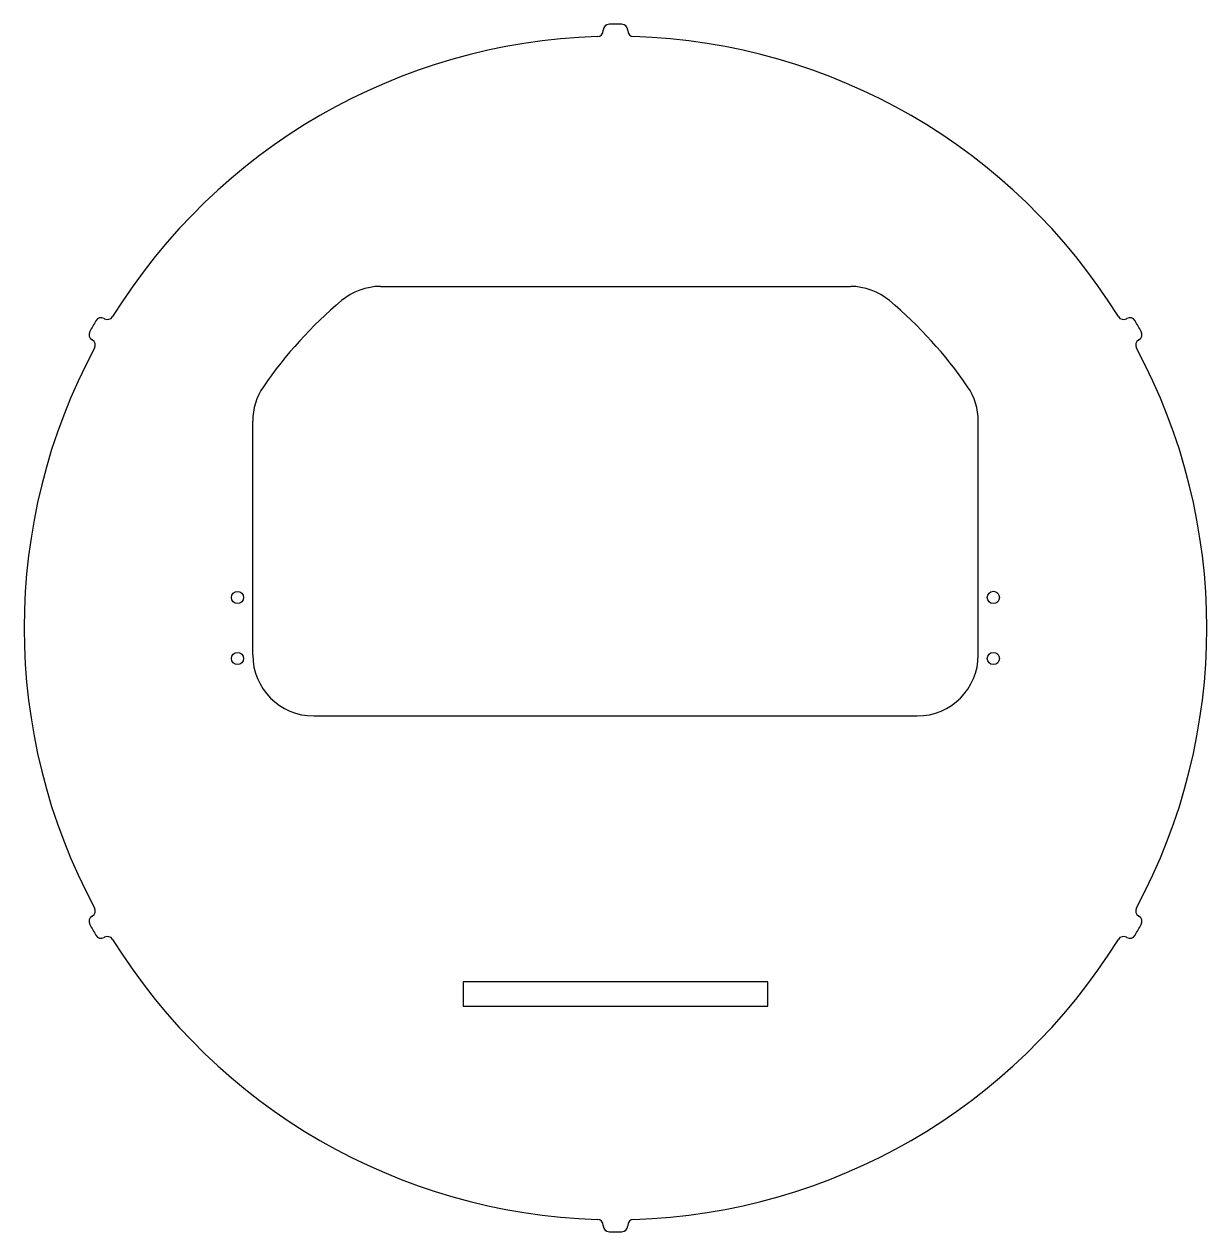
# Model space of a CAD drawing. Header units: millimetres. Extents: x -48.5 to 48.5, y -49.5 to 49.5.
import ezdxf

# ---------------------------------------------------------------- set-up
doc = ezdxf.new("R2010")
doc.units = ezdxf.units.MM

msp = doc.modelspace()

# ---------------------------------------------------------------- linework, layer by layer
at = {"color": 7, "linetype": 'Continuous', "lineweight": 25}
for p, q in [((-1, 48.977), (-1, 48.997)), ((1, 48.977), (1, 48.997)), ((-19.261, 28), (19.261, 28)), ((-41.915, 25.355), (-41.933, 25.365)), ((41.915, 25.355), (41.933, 25.365)), ((-42.915, 23.622), (-42.933, 23.633)), ((42.915, 23.622), (42.933, 23.633)), ((-29.75, -2.207), (-29.75, 16.954)), ((29.75, -2.207), (29.75, 16.954)), ((-24.75, -7.207), (24.75, -7.207)), ((-42.915, -23.622), (-42.933, -23.633)), ((42.915, -23.622), (42.933, -23.633)), ((-41.915, -25.355), (-41.933, -25.365)), ((41.915, -25.355), (41.933, -25.365)), ((-12.5, -29), (-12.5, -31)), ((12.5, -29), (-12.5, -29)), ((12.5, -31), (12.5, -29)), ((-12.5, -31), (12.5, -31)), ((-1, -48.977), (-1, -48.997)), ((1, -48.977), (1, -48.997))]:
    msp.add_line(p, q, dxfattribs=at)
for centre in [(-31, 2.5), (30.99, 2.508), (-31, -2.498), (30.99, -2.498)]:
    msp.add_circle(centre, 0.5, dxfattribs=at)
for centre, radius, start, end in [((0, 0), 49.5, 89.41534, 90.58466), ((-1.5, 48.977), 0.5, 271.75423, 0), ((-0.5, 48.997), 0.5, 90.58466, 180), ((0.5, 48.997), 0.5, 0, 89.41534), ((1.5, 48.977), 0.5, 180, 268.24577), ((0, 0), 48.5, 91.75423, 148.24577), ((0, 0), 48.5, 31.75423, 88.24577), ((-19.261, 23), 5, 90, 129.94451), ((19.261, 23), 5, 50.05549, 90), ((0, 0), 35, 129.94451, 145.58849), ((0, 0), 35, 34.41151, 50.05549), ((0, 0), 49.5, 149.41534, 150.58466), ((-42.183, 24.932), 0.5, 60, 149.41534), ((-41.665, 25.788), 0.5, 240, 328.24577), ((41.665, 25.788), 0.5, 211.75423, 300), ((42.183, 24.932), 0.5, 30.58466, 120), ((0, 0), 49.5, 29.41534, 30.58466), ((-42.683, 24.066), 0.5, 150.58466, 240), ((42.683, 24.066), 0.5, 300, 29.41534), ((0, 0), 48.5, 151.75423, 208.24577), ((-43.165, 23.189), 0.5, 331.75423, 60), ((43.165, 23.189), 0.5, 120, 208.24577), ((0, 0), 48.5, 331.75423, 28.24577), ((-24.75, 16.954), 5, 145.58849, 180), ((24.75, 16.954), 5, 0, 34.41151), ((-24.75, -2.207), 5, 180, 270), ((24.75, -2.207), 5, 270, 0), ((-42.683, -24.066), 0.5, 120, 209.41534), ((-43.165, -23.189), 0.5, 300, 28.24577), ((43.165, -23.189), 0.5, 151.75423, 240), ((42.683, -24.066), 0.5, 330.58466, 60), ((0, 0), 49.5, 209.41534, 210.58466), ((0, 0), 49.5, 329.41534, 330.58466), ((-42.183, -24.932), 0.5, 210.58466, 300), ((-41.665, -25.788), 0.5, 31.75423, 120), ((0, 0), 48.5, 211.75423, 268.24577), ((0, 0), 48.5, 271.75423, 328.24577), ((41.665, -25.788), 0.5, 60, 148.24577), ((42.183, -24.932), 0.5, 240, 329.41534), ((-1.5, -48.977), 0.5, 0, 88.24577), ((1.5, -48.977), 0.5, 91.75423, 180), ((-0.5, -48.997), 0.5, 180, 269.41534), ((0, 0), 49.5, 269.41534, 270.58466), ((0.5, -48.997), 0.5, 270.58466, 0)]:
    msp.add_arc(centre, radius, start, end, dxfattribs=at)

doc.saveas('drawing.dxf')
